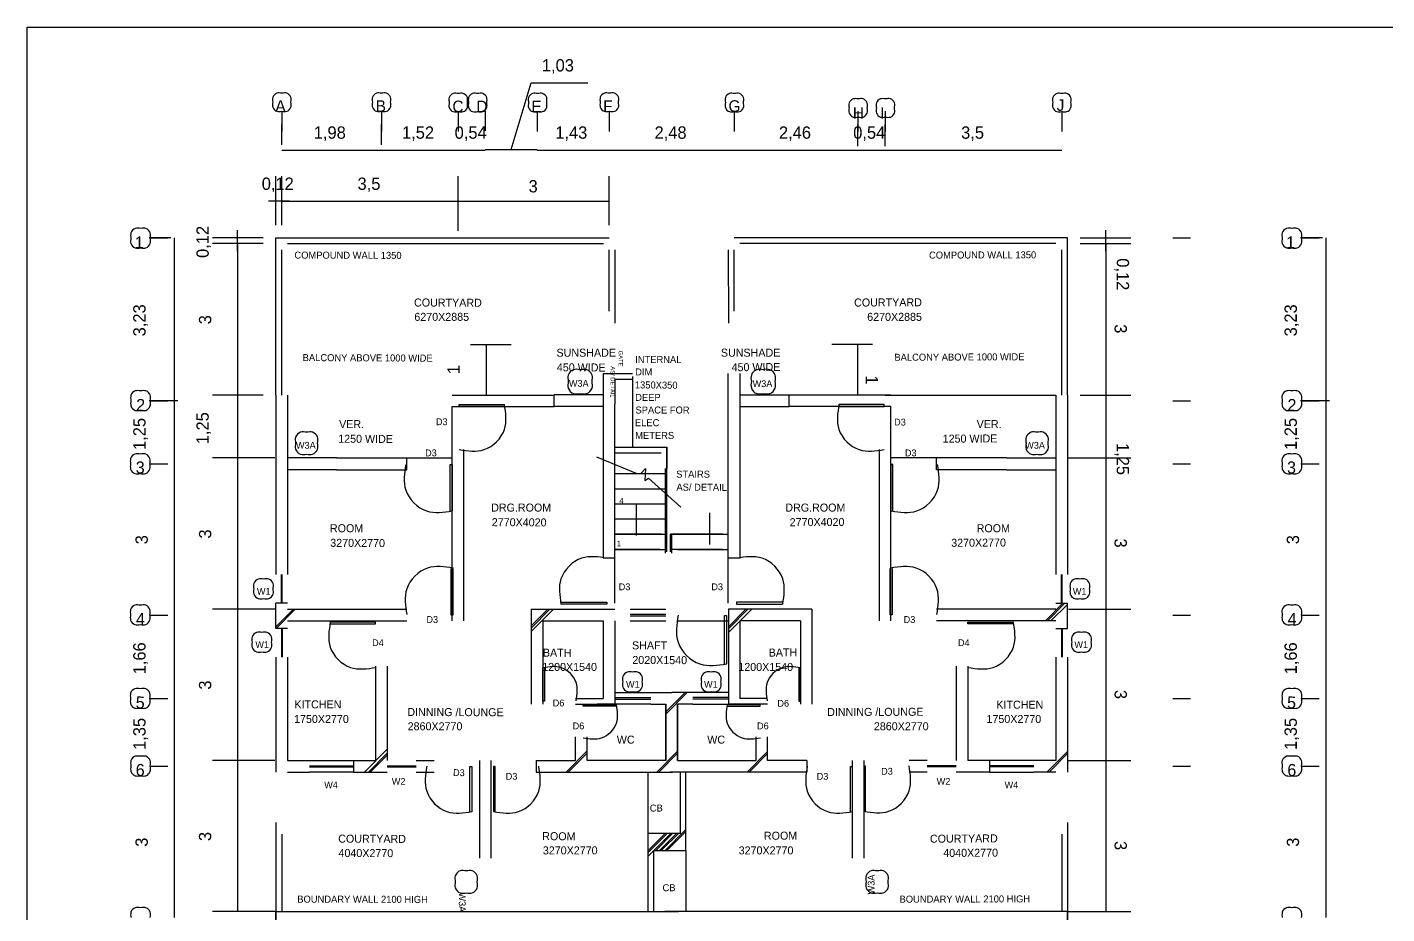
# Model space of a CAD drawing. Header units: millimetres. Extents: x 30 to 55791, y -4580 to 38782.
# Drawn here: x 2538 to 27749, y 22346 to 38782 of the extents above; entities that cross this region are included whole.
import ezdxf

# ---------------------------------------------------------------- set-up
doc = ezdxf.new("R2010")
doc.units = ezdxf.units.MM
doc.layers.add('A-ARCH-REF', color=8, linetype='CONTINUOUS')

msp = doc.modelspace()

# ---------------------------------------------------------------- linework, layer by layer
at = {"layer": 'A-ARCH-REF'}
for p, q in [((2538, 2452), (2538, 38782)), ((2538, 38782), (55791, 38782)), ((11512, 36516), (11882, 37752)), ((11882, 37752), (12936, 37752)), ((7257, 37222), (7257, 36846)), ((9105, 37222), (9105, 36846)), ((10529, 37222), (10529, 36846)), ((11029, 37228), (11029, 36858)), ((11994, 37222), (11994, 36846)), ((13330, 37222), (13330, 36846)), ((15648, 37222), (15648, 36846)), ((17943, 37222), (17943, 36846)), ((18449, 37222), (18449, 36846)), ((21721, 37222), (21721, 36846)), ((7257, 36604), (7257, 36975)), ((9105, 36604), (9105, 36975)), ((9105, 36604), (9105, 36975)), ((17943, 36575), (17943, 36975)), ((18449, 36575), (18449, 36975)), ((7257, 36504), (9105, 36504)), ((9105, 36504), (10529, 36504)), ((10529, 36504), (11029, 36504)), ((11029, 36516), (11994, 36516)), ((11994, 36504), (13330, 36504)), ((13330, 36504), (15648, 36504)), ((15648, 36504), (17943, 36504)), ((17943, 36504), (18449, 36504)), ((18449, 36504), (21721, 36504)), ((7151, 35110), (7151, 36022)), ((7257, 35110), (7257, 36022)), ((7257, 35110), (7257, 36022)), ((10529, 35051), (10529, 36022)), ((10529, 35004), (10529, 36022)), ((13330, 35110), (13330, 36022)), ((7151, 35557), (7010, 35557)), ((7257, 35557), (7151, 35557)), ((7399, 35557), (7257, 35557)), ((7257, 35557), (10529, 35557)), ((10529, 35557), (13330, 35557)), ((5204, 34874), (4798, 34874)), ((4815, 34874), (5145, 34874)), ((5263, 34874), (5263, 31856)), ((6916, 34874), (5975, 34874)), ((6439, 34874), (6439, 35016)), ((6439, 34769), (6439, 34874)), ((7151, 34874), (13330, 34874)), ((7151, 31962), (7151, 34874)), ((21827, 34874), (15648, 34874)), ((21827, 31962), (21827, 34874)), ((22062, 34874), (23004, 34874)), ((22539, 34874), (22539, 35016)), ((22539, 34769), (22539, 34874)), ((23781, 34874), (24110, 34874)), ((26558, 34874), (26146, 34874)), ((26170, 34874), (26493, 34874)), ((26617, 34874), (26617, 31856)), ((6916, 34769), (5975, 34769)), ((6916, 34769), (5975, 34769)), ((6439, 34627), (6439, 34769)), ((6439, 34769), (6439, 31962)), ((7257, 31962), (7257, 34657)), ((7363, 34769), (13224, 34769)), ((13330, 33515), (13330, 34657)), ((13436, 34657), (13436, 33297)), ((15537, 34657), (15542, 33297)), ((15648, 33515), (15648, 34657)), ((21615, 34769), (15754, 34769)), ((21721, 31962), (21721, 34657)), ((22062, 34769), (23004, 34769)), ((22062, 34769), (23004, 34769)), ((22539, 34627), (22539, 34769)), ((22539, 34769), (22539, 31962)), ((10759, 32897), (11512, 32897)), ((11047, 32897), (11047, 31962)), ((18214, 32897), (17461, 32897)), ((17932, 32897), (17932, 31962)), ((13218, 32362), (13218, 28943)), ((13218, 32362), (13765, 32362)), ((13765, 32309), (13765, 30997)), ((15537, 28937), (15537, 32362)), ((15754, 32362), (15754, 28937)), ((13436, 32256), (13436, 31791)), ((13436, 32256), (13765, 32256)), ((5333, 31856), (4798, 31856)), ((5333, 31856), (4798, 31856)), ((4815, 31856), (5145, 31856)), ((5263, 31856), (5263, 30685)), ((6916, 31962), (5975, 31962)), ((6916, 31962), (5975, 31962)), ((6439, 31962), (6439, 30797)), ((7151, 31962), (7151, 28637)), ((7363, 31962), (7363, 30579)), ((10417, 31962), (12312, 31962)), ((10547, 31750), (10547, 31785)), ((10547, 31785), (11388, 31785)), ((10759, 31962), (11512, 31962)), ((12312, 31750), (12312, 31968)), ((13218, 31968), (12312, 31968)), ((13218, 31968), (13218, 31750)), ((13436, 28943), (13436, 31791)), ((15754, 31968), (15754, 31750)), ((15754, 31968), (16666, 31968)), ((16666, 31750), (16666, 31968)), ((18555, 31962), (16666, 31962)), ((18214, 31962), (17461, 31962)), ((18426, 31785), (17590, 31785)), ((18426, 31750), (18426, 31785)), ((18449, 31962), (21615, 31962)), ((21615, 31962), (21615, 30579)), ((21827, 31962), (21827, 28637)), ((22062, 31962), (23004, 31962)), ((22062, 31962), (23004, 31962)), ((22539, 31962), (22539, 30797)), ((23781, 31856), (24110, 31856)), ((26687, 31856), (26146, 31856)), ((26687, 31856), (26146, 31856)), ((26170, 31856), (26493, 31856)), ((26617, 31856), (26617, 30685)), ((10417, 31750), (12312, 31750)), ((10417, 30797), (10417, 31750)), ((11388, 31750), (10547, 31750)), ((13218, 31750), (12312, 31750)), ((15754, 31750), (16666, 31750)), ((18555, 31750), (16666, 31750)), ((17590, 31750), (18426, 31750)), ((18555, 30797), (18555, 31750)), ((7128, 30797), (5975, 30797)), ((7128, 30797), (5975, 30797)), ((6439, 30797), (6439, 27990)), ((8275, 30797), (7363, 30797)), ((8275, 30797), (9576, 30797)), ((9576, 30579), (9576, 30797)), ((9576, 30797), (10417, 30797)), ((10417, 27778), (10417, 30950)), ((10635, 27778), (10635, 30950)), ((13095, 30820), (13842, 30508)), ((13436, 30997), (14401, 30997)), ((13436, 30891), (14295, 30891)), ((14401, 29055), (14401, 30997)), ((14401, 30997), (14401, 30602)), ((18343, 27778), (18343, 30950)), ((18555, 27778), (18555, 30950)), ((19397, 30797), (18555, 30797)), ((20703, 30797), (19397, 30797)), ((19397, 30579), (19397, 30797)), ((20703, 30797), (21615, 30797)), ((21845, 30797), (23004, 30797)), ((21845, 30797), (23004, 30797)), ((22539, 30797), (22539, 27990)), ((4815, 30685), (5145, 30685)), ((5263, 30685), (5263, 27884)), ((7363, 30685), (7363, 28637)), ((8275, 30579), (7363, 30579)), ((8275, 30579), (9576, 30579)), ((10382, 29814), (10382, 30673)), ((10382, 30673), (10417, 30673)), ((10417, 30673), (10417, 29814)), ((13436, 30508), (14377, 30508)), ((13842, 30508), (13918, 30508)), ((13918, 30508), (14001, 30602)), ((14001, 30602), (13989, 30379)), ((14377, 29031), (14377, 30602)), ((18591, 30673), (18555, 30673)), ((18555, 30673), (18555, 29814)), ((18591, 29814), (18591, 30673)), ((20703, 30579), (19397, 30579)), ((20703, 30579), (21615, 30579)), ((21615, 30685), (21615, 28637)), ((23781, 30685), (24110, 30685)), ((26170, 30685), (26493, 30685)), ((26617, 30685), (26617, 27884)), ((13989, 30379), (14060, 30420)), ((14060, 30420), (14660, 29885)), ((13436, 30226), (14377, 30226)), ((13436, 29943), (14377, 29943)), ((13830, 29955), (13830, 29720)), ((15195, 29426), (15195, 29779)), ((13436, 29667), (14377, 29667)), ((13830, 29720), (13830, 29361)), ((13436, 29384), (14377, 29384)), ((14295, 29384), (13436, 29384)), ((15431, 29384), (14466, 29384)), ((14466, 29055), (14466, 29384)), ((14489, 29384), (15537, 29384)), ((14489, 29031), (14489, 29384)), ((15195, 29190), (15195, 29426)), ((13436, 29102), (14377, 29102)), ((14271, 29102), (13436, 29102)), ((15431, 29102), (14489, 29102)), ((14595, 29102), (15537, 29102)), ((10394, 28749), (10394, 27890)), ((10435, 27890), (10435, 28749)), ((13218, 28943), (13436, 28943)), ((13436, 28102), (13436, 28943)), ((15537, 28102), (15537, 28943)), ((15754, 28937), (15537, 28937)), ((18543, 27890), (18543, 28749)), ((18579, 28749), (18579, 27890)), ((7251, 28102), (7251, 28637)), ((7263, 28102), (7263, 28637)), ((21715, 28102), (21715, 28637)), ((21727, 28102), (21727, 28637)), ((7128, 27990), (5975, 27990)), ((7128, 27990), (5975, 27990)), ((6439, 27990), (6439, 25189)), ((7363, 28102), (7151, 28102)), ((7151, 27637), (7151, 28102)), ((7151, 27666), (7475, 27990)), ((7157, 27637), (7510, 27990)), ((7363, 27990), (9576, 27990)), ((11882, 27643), (12230, 27990)), ((11882, 27684), (12194, 27990)), ((11882, 27578), (12300, 27990)), ((11882, 27990), (11882, 26230)), ((11882, 27990), (13436, 27990)), ((12436, 28125), (13289, 28125)), ((13289, 28084), (12436, 28084)), ((13289, 28125), (13289, 28084)), ((13718, 27990), (14383, 27990)), ((15542, 27631), (15901, 27990)), ((15542, 27666), (15866, 27990)), ((15542, 27560), (15972, 27990)), ((15542, 27990), (15542, 26230)), ((17090, 27990), (15542, 27990)), ((16543, 28125), (15690, 28125)), ((15690, 28125), (15690, 28084)), ((15690, 28084), (16543, 28084)), ((17090, 27990), (17090, 26230)), ((21615, 27990), (19397, 27990)), ((21421, 27778), (21739, 28102)), ((21456, 27778), (21780, 28102)), ((21521, 27778), (21827, 28078)), ((21615, 28102), (21827, 28102)), ((21827, 27637), (21827, 28102)), ((21845, 27990), (23004, 27990)), ((21845, 27990), (23004, 27990)), ((22539, 27990), (22539, 25189)), ((4815, 27884), (5145, 27884)), ((5263, 27884), (5263, 26336)), ((7363, 27778), (9576, 27778)), ((8999, 27754), (8152, 27754)), ((8999, 27719), (8999, 27754)), ((10394, 27890), (10435, 27890)), ((12100, 27778), (12100, 26230)), ((12100, 27778), (13218, 27778)), ((13218, 27778), (13218, 26336)), ((13436, 27778), (13436, 26230)), ((13718, 27902), (14383, 27902)), ((13718, 27872), (14383, 27872)), ((13718, 27778), (14383, 27778)), ((14595, 27778), (15542, 27778)), ((15466, 26978), (15466, 27878)), ((15466, 27878), (15507, 27878)), ((15507, 27878), (15507, 26978)), ((15754, 27778), (15754, 26336)), ((16878, 27778), (15754, 27778)), ((16878, 27778), (16878, 26230)), ((18579, 27890), (18543, 27890)), ((21615, 27778), (19397, 27778)), ((19979, 27719), (19979, 27754)), ((19979, 27754), (20827, 27754)), ((23781, 27884), (24110, 27884)), ((26170, 27884), (26493, 27884)), ((26617, 27884), (26617, 26336)), ((7363, 27637), (7151, 27637)), ((7251, 27637), (7251, 27101)), ((7263, 27637), (7263, 27101)), ((8152, 27719), (8999, 27719)), ((20827, 27719), (19979, 27719)), ((21615, 27637), (21827, 27637)), ((21715, 27637), (21715, 27101)), ((21727, 27637), (21727, 27101)), ((7151, 27101), (7151, 24971)), ((7363, 27101), (7363, 25189)), ((21615, 27101), (21615, 25189)), ((21827, 27101), (21827, 24971)), ((8999, 26937), (8999, 25189)), ((9211, 26937), (9211, 25189)), ((12100, 26289), (12100, 26907)), ((12130, 26907), (12130, 26289)), ((16849, 26907), (16849, 26289)), ((16872, 26289), (16872, 26907)), ((19762, 26937), (19762, 25189)), ((19979, 26937), (19979, 25189)), ((4815, 26336), (5145, 26336)), ((5263, 26336), (5263, 25083)), ((12130, 26289), (12100, 26289)), ((12706, 26336), (13218, 26336)), ((12706, 26230), (13436, 26230)), ((13436, 26230), (13106, 26230)), ((13436, 26448), (14101, 26448)), ((13436, 26354), (14101, 26354)), ((13436, 26325), (14101, 26325)), ((14101, 26230), (13436, 26230)), ((14101, 26448), (14489, 26448)), ((14101, 26230), (14383, 26230)), ((14101, 26230), (14383, 26230)), ((14383, 26048), (14778, 26448)), ((14383, 26089), (14736, 26448)), ((14383, 26230), (14383, 25189)), ((14383, 26230), (14383, 25189)), ((14383, 26230), (14383, 25189)), ((14383, 25189), (14383, 26230)), ((14383, 25189), (14383, 26230)), ((14383, 25189), (14383, 26230)), ((14878, 26448), (14489, 26448)), ((14595, 26230), (14595, 25189)), ((14878, 26230), (14595, 26230)), ((14595, 26230), (14595, 25189)), ((14878, 26230), (14595, 26230)), ((14595, 26230), (14595, 25189)), ((14595, 25189), (14595, 26230)), ((14595, 25189), (14595, 26230)), ((14595, 25189), (14595, 26230)), ((15542, 26448), (14878, 26448)), ((15542, 26354), (14878, 26354)), ((15542, 26325), (14878, 26325)), ((14878, 26230), (15542, 26230)), ((16266, 26230), (15542, 26230)), ((15542, 26230), (15872, 26230)), ((16266, 26336), (15754, 26336)), ((16849, 26289), (16872, 26289)), ((23781, 26336), (24110, 26336)), ((26170, 26336), (26493, 26336)), ((26617, 26336), (26617, 25083)), ((12847, 26195), (12847, 26219)), ((12847, 26219), (13465, 26219)), ((13465, 26195), (12847, 26195)), ((16131, 26219), (15513, 26219)), ((15513, 26195), (16131, 26195)), ((16131, 26195), (16131, 26219)), ((12706, 25189), (12706, 25624)), ((12924, 25189), (12924, 25624)), ((16054, 25189), (16054, 25624)), ((16266, 25189), (16266, 25624)), ((8793, 24971), (9211, 25395)), ((8864, 24971), (9211, 25324)), ((8899, 24971), (9211, 25289)), ((12530, 24971), (12924, 25365)), ((12571, 24971), (12924, 25324)), ((14213, 24971), (14595, 25360)), ((14248, 24971), (14595, 25324)), ((15890, 24971), (16266, 25354)), ((15925, 24971), (16266, 25318)), ((21444, 24971), (21827, 25354)), ((21486, 24971), (21827, 25318)), ((4815, 25083), (5145, 25083)), ((5263, 25083), (5263, 22276)), ((7128, 25189), (5975, 25189)), ((7128, 25189), (5975, 25189)), ((6439, 25189), (6439, 22388)), ((7363, 25189), (7775, 25189)), ((7363, 24971), (7775, 24971)), ((7775, 25189), (8587, 25189)), ((7775, 25089), (8587, 25089)), ((7775, 25071), (8587, 25071)), ((8587, 24971), (7775, 24971)), ((8587, 25189), (8587, 24971)), ((8587, 24971), (9211, 24971)), ((8593, 25189), (8999, 25189)), ((9211, 25089), (9752, 25089)), ((9211, 25071), (9752, 25071)), ((9752, 25189), (10082, 25189)), ((9752, 24971), (10082, 24971)), ((10747, 24236), (10747, 25077)), ((10747, 25077), (10782, 25077)), ((10782, 25077), (10782, 24236)), ((10923, 25189), (10923, 23376)), ((11135, 25189), (11135, 23376)), ((11218, 25077), (11182, 25077)), ((11182, 25077), (11182, 24236)), ((11218, 24236), (11218, 25077)), ((11977, 25189), (12706, 25189)), ((11977, 25189), (11977, 24971)), ((11977, 24971), (14507, 24971)), ((14383, 25189), (12924, 25189)), ((14054, 23841), (14054, 24971)), ((16996, 24971), (14466, 24971)), ((14595, 25189), (16054, 25189)), ((14654, 23841), (14654, 24971)), ((14754, 23518), (14754, 24971)), ((16996, 25189), (16266, 25189)), ((16996, 25189), (16996, 24971)), ((17802, 24236), (17802, 25077)), ((17802, 25077), (17837, 25077)), ((17837, 25189), (17837, 23376)), ((17837, 25077), (17837, 24236)), ((18049, 25189), (18049, 23376)), ((18085, 25083), (18049, 25083)), ((18049, 25083), (18049, 24241)), ((18085, 24241), (18085, 25083)), ((19226, 25189), (18891, 25189)), ((19226, 24971), (18891, 24971)), ((19762, 25089), (19226, 25089)), ((19762, 25071), (19226, 25071)), ((20385, 24971), (19762, 24971)), ((20379, 25189), (19979, 25189)), ((21203, 25189), (20385, 25189)), ((20385, 25189), (20385, 24971)), ((21203, 25089), (20385, 25089)), ((21203, 25071), (20385, 25071)), ((20385, 24971), (21203, 24971)), ((21615, 25189), (21203, 25189)), ((21615, 24971), (21203, 24971)), ((21845, 25189), (23004, 25189)), ((21845, 25189), (23004, 25189)), ((22539, 25189), (22539, 22388)), ((23781, 25083), (24110, 25083)), ((26170, 25083), (26493, 25083)), ((26617, 25083), (26617, 22276)), ((7151, 24041), (7151, 22170)), ((21827, 24041), (21827, 22170)), ((7257, 23824), (7257, 22388)), ((14477, 23841), (14054, 23412)), ((14372, 23841), (14054, 23518)), ((14413, 23841), (14054, 23482)), ((14054, 22388), (14054, 23841)), ((14054, 23841), (14654, 23841)), ((14513, 23841), (14195, 23518)), ((14583, 23841), (14260, 23518)), ((14619, 23841), (14295, 23518)), ((14754, 23906), (14366, 23518)), ((14754, 23871), (14401, 23518)), ((21721, 23824), (21721, 22388)), ((14160, 22388), (14160, 23518)), ((14160, 23518), (14754, 23518)), ((14754, 23518), (14754, 22388)), ((7128, 22388), (5975, 22388)), ((7151, 20517), (7151, 22388)), ((7151, 22388), (14613, 22388)), ((7151, 22388), (14613, 22388)), ((7257, 22388), (14054, 22388)), ((7257, 22388), (14054, 22388)), ((14160, 22388), (14613, 22388)), ((14160, 22388), (14613, 22388)), ((14819, 22388), (14360, 22388)), ((21827, 22388), (14360, 22388)), ((21827, 22388), (14360, 22388)), ((14819, 22388), (14360, 22388)), ((21721, 22388), (14925, 22388)), ((21721, 22388), (14925, 22388)), ((21827, 20517), (21827, 22388)), ((21845, 22388), (23004, 22388))]:
    msp.add_line(p, q, dxfattribs=at)
for points in [[(7260, 37558), (7168, 37558), (7093, 37483), (7093, 37390)], [(7428, 37390), (7428, 37483), (7353, 37558), (7260, 37558)], [(9108, 37558), (9015, 37558), (8940, 37483), (8940, 37390)], [(9276, 37390), (9276, 37483), (9201, 37558), (9108, 37558)], [(13333, 37558), (13240, 37558), (13165, 37483), (13165, 37390)], [(13501, 37390), (13501, 37483), (13426, 37558), (13333, 37558)], [(7093, 37390), (7093, 37297), (7168, 37222), (7260, 37222)], [(7260, 37222), (7353, 37222), (7428, 37297), (7428, 37390)], [(8940, 37390), (8940, 37297), (9015, 37222), (9108, 37222)], [(9108, 37222), (9201, 37222), (9276, 37297), (9276, 37390)], [(10532, 37552), (10439, 37552), (10364, 37477), (10364, 37384)], [(10364, 37384), (10364, 37292), (10439, 37216), (10532, 37216)], [(10700, 37384), (10700, 37477), (10625, 37552), (10532, 37552)], [(10532, 37216), (10625, 37216), (10700, 37292), (10700, 37384)], [(10891, 37552), (10798, 37552), (10723, 37477), (10723, 37384)], [(10723, 37384), (10723, 37292), (10798, 37216), (10891, 37216)], [(11059, 37384), (11059, 37477), (10984, 37552), (10891, 37552)], [(10891, 37216), (10984, 37216), (11059, 37292), (11059, 37384)], [(12003, 37552), (11910, 37552), (11835, 37477), (11835, 37384)], [(11835, 37384), (11835, 37292), (11910, 37216), (12003, 37216)], [(12171, 37384), (12171, 37477), (12096, 37552), (12003, 37552)], [(12003, 37216), (12096, 37216), (12171, 37292), (12171, 37384)], [(13165, 37390), (13165, 37297), (13240, 37222), (13333, 37222)], [(13333, 37222), (13426, 37222), (13501, 37297), (13501, 37390)], [(15651, 37552), (15559, 37552), (15484, 37477), (15484, 37384)], [(15484, 37384), (15484, 37292), (15559, 37216), (15651, 37216)], [(15819, 37384), (15819, 37477), (15744, 37552), (15651, 37552)], [(15651, 37216), (15744, 37216), (15819, 37292), (15819, 37384)], [(17946, 37452), (17854, 37452), (17779, 37377), (17779, 37284)], [(18114, 37284), (18114, 37377), (18039, 37452), (17946, 37452)], [(18452, 37452), (18360, 37452), (18285, 37377), (18285, 37284)], [(18620, 37284), (18620, 37377), (18545, 37452), (18452, 37452)], [(21724, 37552), (21631, 37552), (21556, 37477), (21556, 37384)], [(21556, 37384), (21556, 37292), (21631, 37216), (21724, 37216)], [(21892, 37384), (21892, 37477), (21817, 37552), (21724, 37552)], [(21724, 37216), (21817, 37216), (21892, 37292), (21892, 37384)], [(17779, 37284), (17779, 37191), (17854, 37116), (17946, 37116)], [(17946, 37116), (18039, 37116), (18114, 37191), (18114, 37284)], [(18285, 37284), (18285, 37191), (18360, 37116), (18452, 37116)], [(18452, 37116), (18545, 37116), (18620, 37191), (18620, 37284)], [(4642, 35051), (4543, 35051), (4462, 34971), (4462, 34872)], [(4821, 34872), (4821, 34971), (4741, 35051), (4642, 35051)], [(25990, 35051), (25891, 35051), (25811, 34971), (25811, 34872)], [(26170, 34872), (26170, 34971), (26089, 35051), (25990, 35051)], [(4462, 34872), (4462, 34772), (4543, 34692), (4642, 34692)], [(4642, 34692), (4741, 34692), (4821, 34772), (4821, 34872)], [(25811, 34872), (25811, 34772), (25891, 34692), (25990, 34692)], [(25990, 34692), (26089, 34692), (26170, 34772), (26170, 34872)], [(12792, 32432), (12670, 32432), (12571, 32334), (12571, 32212)], [(13012, 32212), (13012, 32334), (12913, 32432), (12792, 32432)], [(16187, 32432), (16065, 32432), (15966, 32334), (15966, 32212)], [(16407, 32212), (16407, 32334), (16309, 32432), (16187, 32432)], [(4642, 32038), (4543, 32038), (4462, 31958), (4462, 31859)], [(4821, 31859), (4821, 31958), (4741, 32038), (4642, 32038)], [(12571, 32212), (12571, 32090), (12670, 31991), (12792, 31991)], [(12792, 31991), (12913, 31991), (13012, 32090), (13012, 32212)], [(15966, 32212), (15966, 32090), (16065, 31991), (16187, 31991)], [(16187, 31991), (16309, 31991), (16407, 32090), (16407, 32212)], [(25990, 32038), (25891, 32038), (25811, 31958), (25811, 31859)], [(26170, 31859), (26170, 31958), (26089, 32038), (25990, 32038)], [(4462, 31859), (4462, 31760), (4543, 31679), (4642, 31679)], [(4642, 31679), (4741, 31679), (4821, 31760), (4821, 31859)], [(10550, 30950), (11013, 30950), (11388, 31325), (11388, 31788)], [(17590, 31788), (17590, 31325), (17966, 30950), (18429, 30950)], [(25811, 31859), (25811, 31760), (25891, 31679), (25990, 31679)], [(25990, 31679), (26089, 31679), (26170, 31760), (26170, 31859)], [(7719, 31273), (7607, 31273), (7516, 31182), (7516, 31070)], [(7922, 31070), (7922, 31182), (7831, 31273), (7719, 31273)], [(21265, 31273), (21153, 31273), (21062, 31182), (21062, 31070)], [(21468, 31070), (21468, 31182), (21377, 31273), (21265, 31273)], [(7516, 31070), (7516, 30958), (7607, 30867), (7719, 30867)], [(7719, 30867), (7831, 30867), (7922, 30958), (7922, 31070)], [(21062, 31070), (21062, 30958), (21153, 30867), (21265, 30867)], [(21265, 30867), (21377, 30867), (21468, 30958), (21468, 31070)], [(4636, 30867), (4537, 30867), (4456, 30787), (4456, 30688)], [(4815, 30688), (4815, 30787), (4735, 30867), (4636, 30867)], [(25990, 30867), (25891, 30867), (25811, 30787), (25811, 30688)], [(26170, 30688), (26170, 30787), (26089, 30867), (25990, 30867)], [(4456, 30688), (4456, 30589), (4537, 30508), (4636, 30508)], [(4636, 30508), (4735, 30508), (4815, 30589), (4815, 30688)], [(9558, 30676), (9558, 30200), (9944, 29814), (10420, 29814)], [(18558, 29814), (19034, 29814), (19420, 30200), (19420, 30676)], [(25811, 30688), (25811, 30589), (25891, 30508), (25990, 30508)], [(25990, 30508), (26089, 30508), (26170, 30589), (26170, 30688)], [(10438, 28755), (9962, 28755), (9576, 28369), (9576, 27893)], [(13292, 28937), (12819, 28937), (12436, 28557), (12436, 28087)], [(16549, 28087), (16549, 28557), (16165, 28937), (15693, 28937)], [(19408, 27893), (19408, 28369), (19023, 28755), (18546, 28755)], [(6919, 28549), (6820, 28549), (6740, 28468), (6740, 28369)], [(7098, 28369), (7098, 28468), (7018, 28549), (6919, 28549)], [(22059, 28549), (21960, 28549), (21880, 28468), (21880, 28369)], [(22239, 28369), (22239, 28468), (22159, 28549), (22059, 28549)], [(6740, 28369), (6740, 28270), (6820, 28190), (6919, 28190)], [(6919, 28190), (7018, 28190), (7098, 28270), (7098, 28369)], [(21880, 28369), (21880, 28270), (21960, 28190), (22059, 28190)], [(22059, 28190), (22159, 28190), (22239, 28270), (22239, 28369)], [(4636, 28066), (4537, 28066), (4456, 27986), (4456, 27887)], [(4815, 27887), (4815, 27986), (4735, 28066), (4636, 28066)], [(25990, 28066), (25891, 28066), (25811, 27986), (25811, 27887)], [(26170, 27887), (26170, 27986), (26089, 28066), (25990, 28066)], [(4456, 27887), (4456, 27788), (4537, 27707), (4636, 27707)], [(4636, 27707), (4735, 27707), (4815, 27788), (4815, 27887)], [(8158, 27757), (8158, 27291), (8536, 26913), (9002, 26913)], [(14607, 27881), (14607, 27382), (15011, 26978), (15510, 26978)], [(19982, 26913), (20449, 26913), (20827, 27291), (20827, 27757)], [(25811, 27887), (25811, 27788), (25891, 27707), (25990, 27707)], [(25990, 27707), (26089, 27707), (26170, 27788), (26170, 27887)], [(6890, 27560), (6790, 27560), (6710, 27480), (6710, 27381)], [(7069, 27381), (7069, 27480), (6989, 27560), (6890, 27560)], [(22089, 27560), (21990, 27560), (21909, 27480), (21909, 27381)], [(22268, 27381), (22268, 27480), (22188, 27560), (22089, 27560)], [(6710, 27381), (6710, 27282), (6790, 27201), (6890, 27201)], [(6890, 27201), (6989, 27201), (7069, 27282), (7069, 27381)], [(21909, 27381), (21909, 27282), (21990, 27201), (22089, 27201)], [(22089, 27201), (22188, 27201), (22268, 27282), (22268, 27381)], [(12718, 26292), (12718, 26632), (12443, 26907), (12103, 26907)], [(13762, 26825), (13663, 26825), (13583, 26744), (13583, 26645)], [(13942, 26645), (13942, 26744), (13862, 26825), (13762, 26825)], [(15222, 26825), (15123, 26825), (15042, 26744), (15042, 26645)], [(15401, 26645), (15401, 26744), (15321, 26825), (15222, 26825)], [(16875, 26907), (16536, 26907), (16260, 26632), (16260, 26292)], [(4636, 26519), (4537, 26519), (4456, 26438), (4456, 26339)], [(4815, 26339), (4815, 26438), (4735, 26519), (4636, 26519)], [(13583, 26645), (13583, 26546), (13663, 26466), (13762, 26466)], [(13762, 26466), (13862, 26466), (13942, 26546), (13942, 26645)], [(15042, 26645), (15042, 26546), (15123, 26466), (15222, 26466)], [(15222, 26466), (15321, 26466), (15401, 26546), (15401, 26645)], [(25990, 26519), (25891, 26519), (25811, 26438), (25811, 26339)], [(26170, 26339), (26170, 26438), (26089, 26519), (25990, 26519)], [(4456, 26339), (4456, 26240), (4537, 26160), (4636, 26160)], [(4636, 26160), (4735, 26160), (4815, 26240), (4815, 26339)], [(12850, 25607), (13190, 25607), (13465, 25882), (13465, 26222)], [(15519, 26222), (15519, 25882), (15794, 25607), (16134, 25607)], [(25811, 26339), (25811, 26240), (25891, 26160), (25990, 26160)], [(25990, 26160), (26089, 26160), (26170, 26240), (26170, 26339)], [(4642, 25265), (4543, 25265), (4462, 25185), (4462, 25086)], [(4821, 25086), (4821, 25185), (4741, 25265), (4642, 25265)], [(25990, 25265), (25891, 25265), (25811, 25185), (25811, 25086)], [(26170, 25086), (26170, 25185), (26089, 25265), (25990, 25265)], [(4462, 25086), (4462, 24987), (4543, 24906), (4642, 24906)], [(4642, 24906), (4741, 24906), (4821, 24987), (4821, 25086)], [(9946, 25080), (9946, 24617), (10322, 24241), (10785, 24241)], [(11185, 24241), (11648, 24241), (12024, 24617), (12024, 25080)], [(17002, 25080), (17002, 24617), (17377, 24241), (17840, 24241)], [(18052, 24247), (18515, 24247), (18891, 24623), (18891, 25086)], [(25811, 25086), (25811, 24987), (25891, 24906), (25990, 24906)], [(25990, 24906), (26089, 24906), (26170, 24987), (26170, 25086)], [(10679, 23141), (10567, 23141), (10476, 23050), (10476, 22938)], [(10882, 22938), (10882, 23050), (10791, 23141), (10679, 23141)], [(18299, 23141), (18187, 23141), (18096, 23050), (18096, 22938)], [(18502, 22938), (18502, 23050), (18411, 23141), (18299, 23141)], [(10476, 22938), (10476, 22826), (10567, 22735), (10679, 22735)], [(10679, 22735), (10791, 22735), (10882, 22826), (10882, 22938)], [(18096, 22938), (18096, 22826), (18187, 22735), (18299, 22735)], [(18299, 22735), (18411, 22735), (18502, 22826), (18502, 22938)], [(4642, 22459), (4543, 22459), (4462, 22378), (4462, 22279)], [(4821, 22279), (4821, 22378), (4741, 22459), (4642, 22459)], [(25990, 22459), (25891, 22459), (25811, 22378), (25811, 22279)], [(26170, 22279), (26170, 22378), (26089, 22459), (25990, 22459)]]:
    msp.add_spline(points, degree=3, dxfattribs=at)

# ---------------------------------------------------------------- texts
for s, height, p in [('1,03', 228.4, (12082, 37961)), ('A', 214, (7140, 37213)), ('B', 214, (8999, 37213)), ('C   D', 213.6, (10423, 37207)), ('E', 214, (11888, 37207)), ('F', 214, (13218, 37213)), ('G', 214, (15542, 37213)), ('J', 214, (21627, 37231)), ('H', 214, (17849, 37083)), ('I', 214, (18355, 37083)), ('1,98', 228.4, (7852, 36714)), ('1,52', 228.4, (9488, 36714)), ('0,54', 228.4, (10464, 36714)), ('1,43', 228.4, (12330, 36714)), ('2,48', 228.4, (14171, 36714)), ('2,46', 228.4, (16478, 36714)), ('0,54', 228.4, (17855, 36714)), ('3,5', 228.4, (19856, 36714)), ('0,12', 228.4, (6887, 35766)), ('3,5', 228.4, (8664, 35766)), ('3', 228, (11835, 35719)), ('1', 223, (4533, 34680)), ('1', 223, (25881, 34680)), ('6270X2885', 148.4, (9717, 33338)), ('6270X2885', 148.4, (18114, 33338)), ('SUNSHADE', 148.4, (12353, 32673)), ('SUNSHADE', 148.4, (15401, 32673)), ('INTERNAL', 129.8, (13812, 32556)), ('DIM', 129.8, (13812, 32326)), ('W3A', 126.2, (12583, 32116)), ('W3A', 126.2, (15990, 32110)), ('DEEP', 129.8, (13812, 31855)), ('D3', 126.2, (10117, 31404)), ('ELEC', 129.8, (13807, 31385)), ('SPACE FOR', 129.8, (13818, 31620)), ('D3', 126.2, (18614, 31398)), ('VER.', 148.4, (8322, 31349)), ('METERS', 129.8, (13812, 31149)), ('VER.', 148.4, (20144, 31349)), ('W3A', 126.2, (7522, 30968)), ('W3A', 126.2, (21044, 30968)), ('D3', 126.2, (9917, 30827)), ('D3', 126.2, (18814, 30827)), ('3', 223, (4551, 30508)), ('STAIRS', 129.8, (14572, 30431)), ('3', 223, (25899, 30508)), ('4', 104, (13518, 29951)), ('DRG.ROOM', 148.4, (11141, 29802)), ('DRG.ROOM', 148.4, (16596, 29802)), ('ROOM', 148.4, (8152, 29419)), ('ROOM', 148.4, (20144, 29419)), ('1', 104, (13471, 29157)), ('W1', 126.2, (6798, 28261)), ('D3', 126.2, (13507, 28344)), ('D3', 126.2, (15225, 28344)), ('W1', 126.2, (21927, 28261)), ('4', 223, (4556, 27701)), ('D3', 126.2, (9941, 27738)), ('D3', 126.2, (18791, 27738)), ('4', 223, (25911, 27701)), ('W1', 126.2, (6769, 27273)), ('D4', 126.2, (8934, 27308)), ('SHAFT', 148.4, (13754, 27248)), ('D4', 126.2, (19797, 27308)), ('W1', 126.2, (21956, 27273)), ('1200X1540', 148.4, (12088, 26848)), ('1200X1540', 148.4, (15725, 26848)), ('W1', 126.2, (13642, 26537)), ('W1', 126.2, (15089, 26537)), ('KITCHEN', 148.4, (7493, 26154)), ('D6', 126.2, (12283, 26190)), ('D6', 126.2, (16449, 26184)), ('KITCHEN', 148.4, (20509, 26148)), ('1750X2770', 148.4, (7487, 25883)), ('1750X2770', 148.4, (20326, 25883)), ('2860X2770', 148.4, (9593, 25748)), ('D6', 126.2, (12653, 25766)), ('D6', 126.2, (16072, 25766)), ('2860X2770', 148.4, (18238, 25748)), ('WC', 148.4, (13471, 25500)), ('WC', 148.4, (15148, 25500)), ('6', 223, (4551, 24900)), ('D3', 126.2, (18373, 24925)), ('6', 223, (25905, 24900)), ('W4', 126.2, (8046, 24672)), ('W2', 126.2, (9299, 24737)), ('D3', 126.2, (11412, 24831)), ('D3', 126.2, (17178, 24831)), ('W2', 126.2, (19403, 24737)), ('W4', 126.2, (20662, 24672)), ('CB', 129.8, (14083, 24241)), ('3270X2770', 148.4, (12100, 23447)), ('3270X2770', 148.4, (15731, 23447)), ('CB', 129.8, (14319, 22764))]:
    msp.add_text(s, height=height, dxfattribs=at).set_placement(p)
for s, height, rotation, p in [('0,12', 228.4, 90, (5904, 34504)), ('COMPOUND WALL 1350', 129.81, -0.1536, (7493, 34492)), ('COMPOUND WALL 1350', 129.81, 0.1536, (19261, 34492)), ('0,12', 228.4, -90, (22742, 34498)), ('3,23', 228.4, 90, (4733, 33050)), ('COURTYARD', 148.4, -0.2418, (9711, 33604)), ('COURTYARD', 148.4, 0.2418, (17872, 33603)), ('3,23', 228.4, 90, (26081, 33050)), ('3', 228, 90, (5951, 33274)), ('3', 228, -90, (22701, 33275)), ('GATE', 78.2, -90, (13505, 32785)), ('BALCONY ABOVE 1000 WIDE', 129.81, -0.2469, (7646, 32592)), ('450 WIDE', 148.4, -0.3295, (12359, 32403)), ('450 WIDE', 148.4, 0.3295, (15600, 32403)), ('BALCONY ABOVE 1000 WIDE', 129.81, 0.2469, (18619, 32597)), ('1', 228, 90, (10558, 32350)), ('AS/ DETAIL', 78.2, -90.5271, (13359, 32496)), ('1', 228, -90, (18088, 32328)), ('1350X350', 129.8, -0.3793, (13806, 32086)), ('2', 223, -1.7908, (4554, 31668)), ('2', 223, -1.7908, (25903, 31668)), ('1,25', 228.4, 90, (4733, 30944)), ('1,25', 228.4, 90, (5904, 31050)), ('1,25', 228.4, 90, (26081, 30944)), ('1250 WIDE', 148.4, -0.2911, (8305, 31079)), ('1250 WIDE', 148.4, 0.2911, (19514, 31079)), ('1,25', 228.4, -90, (22742, 31074)), ('AS/ DETAIL', 129.8, -0.3186, (14577, 30191)), ('2770X4020', 148.4, -0.2911, (11153, 29532)), ('2770X4020', 148.4, 0.2911, (16677, 29531)), ('3', 228, 90, (4774, 29196)), ('3', 228, 90, (5951, 29302)), ('3270X2770', 148.4, -0.2911, (8157, 29149)), ('3270X2770', 148.4, 0.2911, (19672, 29149)), ('3', 228, -90, (22701, 29303)), ('3', 228, 90, (26122, 29196)), ('1,66', 228.4, 90, (4733, 26784)), ('BATH', 148.4, -0.5655, (12100, 27113)), ('BATH', 148.4, 0.5712, (16288, 27113)), ('1,66', 228.4, 90, (26081, 26784)), ('2020X1540', 148.4, -0.2911, (13759, 26978)), ('3', 228, 90, (5951, 26501)), ('3', 228, -90, (22701, 26496)), ('5', 223, -1.7908, (4548, 26154)), ('5', 223, -1.7908, (25897, 26154)), ('DINNING /LOUNGE', 148.35, -0.1702, (9587, 26013)), ('DINNING /LOUNGE', 148.35, 0.165, (17372, 26012)), ('1,35', 228.4, 90, (4733, 25383)), ('1,35', 228.4, 90, (26081, 25383)), ('D3', 126.2, -1.3953, (10434, 24902)), ('3', 228, 90, (4774, 23588)), ('3', 228, 90, (5951, 23694)), ('COURTYARD', 148.4, -0.2418, (8305, 23665)), ('ROOM', 148.4, -0.4945, (12088, 23712)), ('ROOM', 148.4, 0.4945, (16200, 23717)), ('COURTYARD', 148.4, 0.2418, (19278, 23664)), ('3', 228, 90, (26122, 23588)), ('4040X2770', 148.4, -0.2911, (8310, 23400)), ('4040X2770', 148.4, 0.2911, (19525, 23400)), ('3', 228, -90, (22701, 23695)), ('W3A', 126.2, 90, (18251, 22706)), ('W3A', 126.2, -90, (10542, 22741)), ('BOUNDARY WALL 2100 HIGH', 129.81, -0.1266, (7546, 22553)), ('BOUNDARY WALL 2100 HIGH', 129.81, 0.1266, (18714, 22552))]:
    msp.add_text(s, height=height, rotation=rotation, dxfattribs=at).set_placement(p)

doc.saveas('drawing.dxf')
